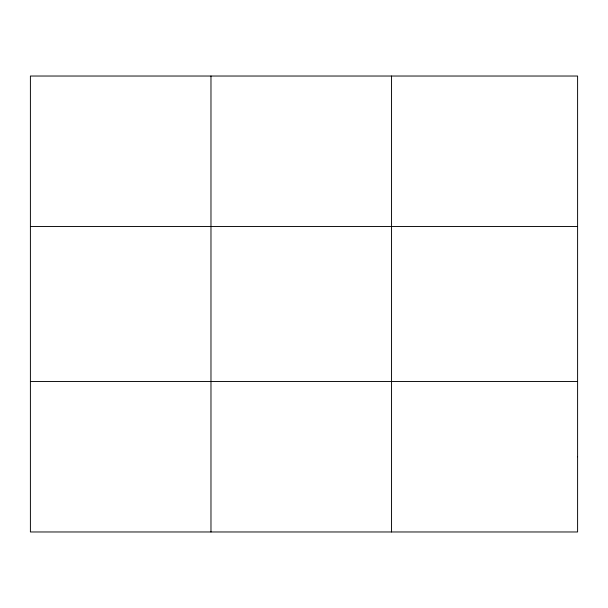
<?xml version="1.0" encoding="UTF-8"?>
<svg xmlns="http://www.w3.org/2000/svg" width="608" height="608" viewBox="0 0 608 608"><rect width="100%" height="100%" fill="white"/><g stroke="black" fill="none" stroke-linecap="round" stroke-linejoin="round"><path stroke-width="0.91" d="M210.976 531.97L210.976 76.03M391.552 531.97L391.552 76.03M30.4 226.488L577.6 226.488M30.4 381.512L577.6 381.512M577.6 456.745L577.6 531.97L30.4 531.97L30.4 76.03L577.6 76.03L577.6 456.745"/></g></svg>
